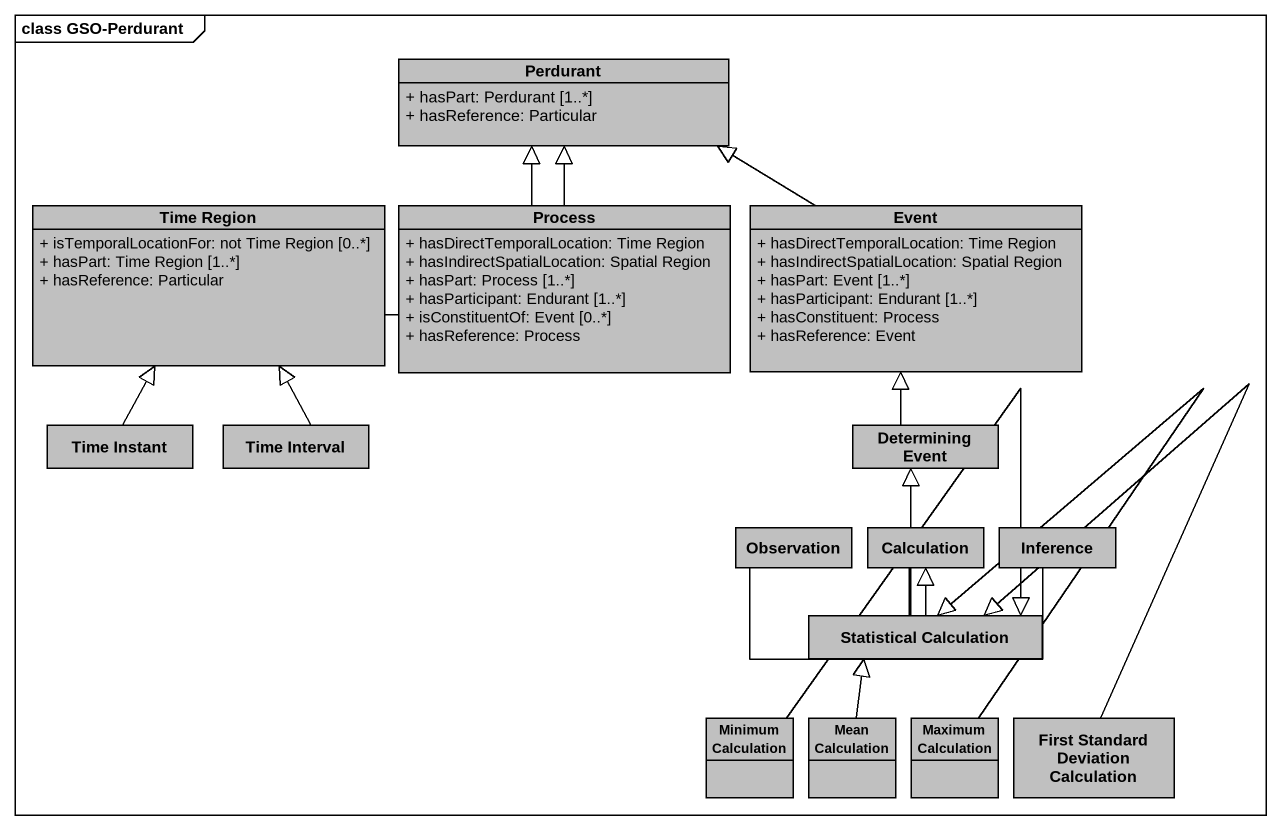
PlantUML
@startuml
mainframe class GSO-Perdurant
hide circle
hide empty members
skinparam classAttributeIconSize 0
class Perdurant #C0C0C0 {
  + hasPart: Perdurant [1..*]
  + hasReference: Particular
}
class "Time Region" as Time_Region #C0C0C0 {
  + isTemporalLocationFor: not Time Region [0..*]
  + hasPart: Time Region [1..*]
  + hasReference: Particular
}
class "Process" as Process_ #C0C0C0 {
  + hasDirectTemporalLocation: Time Region
  + hasIndirectSpatialLocation: Spatial Region
  + hasPart: Process [1..*]
  + hasParticipant: Endurant [1..*]
  + isConstituentOf: Event [0..*]
  + hasReference: Process
}
class Event #C0C0C0 {
  + hasDirectTemporalLocation: Time Region
  + hasIndirectSpatialLocation: Spatial Region
  + hasPart: Event [1..*]
  + hasParticipant: Endurant [1..*]
  + hasConstituent: Process
  + hasReference: Event
}
class "Time Instant" as Time_Instant #C0C0C0
class "Time Interval" as Time_Interval #C0C0C0
class "Determining Event" as Determining_Event #C0C0C0
class Observation #C0C0C0
class Calculation #C0C0C0
class Inference #C0C0C0
class "Statistical Calculation" as Statistical_Calculation #C0C0C0
class "Minimum Calculation" as Minimum_Calculation #C0C0C0
class "Mean Calculation" as Mean_Calculation #C0C0C0
class "Maximum Calculation" as Maximum_Calculation #C0C0C0
class "First Standard Deviation Calculation" as First_Standard_Deviation #C0C0C0
Time_Region -right-|> Perdurant
Process_ -up-|> Perdurant
Event -left-|> Perdurant
Time_Instant -up-|> Time_Region
Time_Interval -up-|> Time_Region
Determining_Event -up-|> Event
Observation -up-|> Determining_Event
Calculation -up-|> Determining_Event
Inference -up-|> Determining_Event
Statistical_Calculation -up-|> Calculation
Minimum_Calculation -up-|> Statistical_Calculation
Mean_Calculation -up-|> Statistical_Calculation
Maximum_Calculation -up-|> Statistical_Calculation
First_Standard_Deviation -up-|> Statistical_Calculation
@enduml
